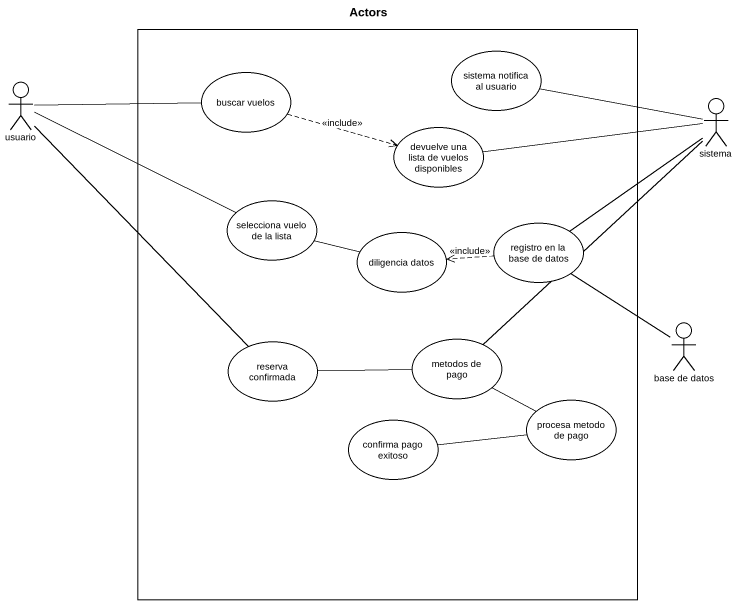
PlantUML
@startuml
title Actors
rectangle " " as rectangle1 {
  usecase "sistema notifica al usuario" as sistema_notifica_al_usuario
  usecase "buscar vuelos" as buscar_vuelos
  usecase "devuelve una lista de vuelos disponibles" as devuelve_una_lista_de
  usecase "selecciona vuelo de la lista" as selecciona_vuelo_de_la_lista
  usecase "diligencia datos" as diligencia_datos
  usecase "registro en la base de datos" as registro_en_la_base_de_datos
  usecase "reserva confirmada" as reserva_confirmada
  usecase "metodos de pago" as metodos_de_pago
  usecase "procesa metodo de pago" as procesa_metodo_de_pago
  usecase "confirma pago exitoso" as confirma_pago_exitoso
}
actor usuario
actor sistema
actor "base de datos" as base_de_datos
usuario -right- buscar_vuelos
usuario -right- selecciona_vuelo_de_la_lista
usuario -- reserva_confirmada
buscar_vuelos .right.> devuelve_una_lista_de : <<include>>
sistema -left- sistema_notifica_al_usuario
sistema -left- devuelve_una_lista_de
sistema -- metodos_de_pago
selecciona_vuelo_de_la_lista -right- diligencia_datos
registro_en_la_base_de_datos -up- sistema
registro_en_la_base_de_datos .left.> diligencia_datos : <<include>>
registro_en_la_base_de_datos -- base_de_datos
reserva_confirmada -right- metodos_de_pago
metodos_de_pago -right- procesa_metodo_de_pago
procesa_metodo_de_pago -left- confirma_pago_exitoso
@enduml
